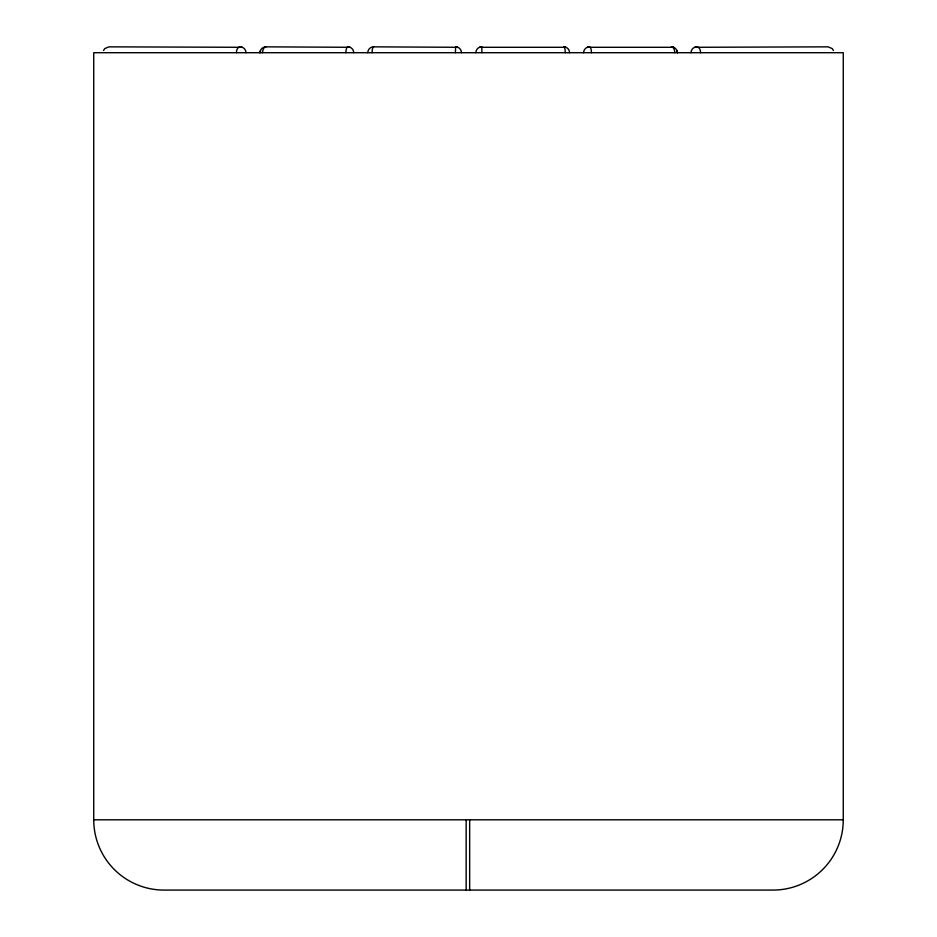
<?xml version="1.0" encoding="UTF-8"?>
<svg xmlns="http://www.w3.org/2000/svg" width="937" height="937" viewBox="0 0 937 937"><rect width="100%" height="100%" fill="white"/><g stroke="black" fill="none" stroke-linecap="round" stroke-linejoin="round"><path stroke-width="1.41" d="M455.405 52.706L455.616 46.85L457.689 47.295M260.474 50.633L260.029 52.706A5.856 5.856 0 0 1 265.885 46.85L349.934 47.295M260.474 51.125L260.029 52.706L260.474 51.851M103.55 50.469L104.815 48.56L108.95 46.85L242.191 47.295M239.368 47.295L241.711 47.295M480.88 47.295L565.843 47.295M588.623 47.295L673.633 47.295M696.015 47.295L828.039 46.85L832.185 48.56L833.45 50.469M480.154 47.295L481.735 46.85L481.946 52.706M587.897 47.295L589.49 46.85A5.856 1.968 -90 0 1 591.446 52.706M695.289 47.295L697.632 47.295M479.674 47.295L481.735 46.85A5.856 5.856 0 0 0 475.879 52.706M587.417 47.295L589.49 47.295M694.797 47.295L696.87 46.85A5.856 3.725 90 0 1 700.595 52.706M367.784 52.706A5.856 5.856 0 0 1 373.64 46.85L457.197 47.295M93.735 819.805L843.265 819.805L843.265 52.706L93.735 52.706L93.735 819.805A70.263 70.263 0 0 0 163.998 890.08L773.002 890.08A70.263 70.263 0 0 0 843.265 819.805M674.769 52.706A5.856 3.303 90 0 0 671.466 46.85L673.434 47.295M565.503 47.295L563.723 46.85A5.856 1.546 90 0 1 565.269 52.706M345.905 52.706A5.856 1.968 90 0 1 347.873 46.85L349.454 47.295M564.976 47.295L563.723 46.85A5.856 5.856 0 0 1 569.579 52.706M456.471 47.295L455.616 46.85A5.856 5.856 0 0 1 461.472 52.706M347.873 47.295L348.728 47.295M240.985 47.295L240.13 46.85A5.856 3.725 -90 0 0 236.405 52.706M676.877 51.125L677.322 52.706A5.856 5.856 0 0 0 671.466 46.85M676.877 50.633L677.322 52.706M696.87 47.295L696.87 46.85A5.856 5.856 0 0 0 691.014 52.706M469.671 819.805L469.671 890.15M466.157 819.805L466.157 890.15M240.13 47.295L240.13 46.85A5.856 5.856 0 0 1 245.974 52.706M347.873 46.85A5.856 5.856 0 0 1 353.729 52.706M262.594 52.706A5.856 3.303 -90 0 1 265.885 46.85M583.634 52.706A5.856 5.856 0 0 1 589.49 46.85M372.094 52.706A5.856 1.546 90 0 1 373.64 46.85"/></g></svg>
